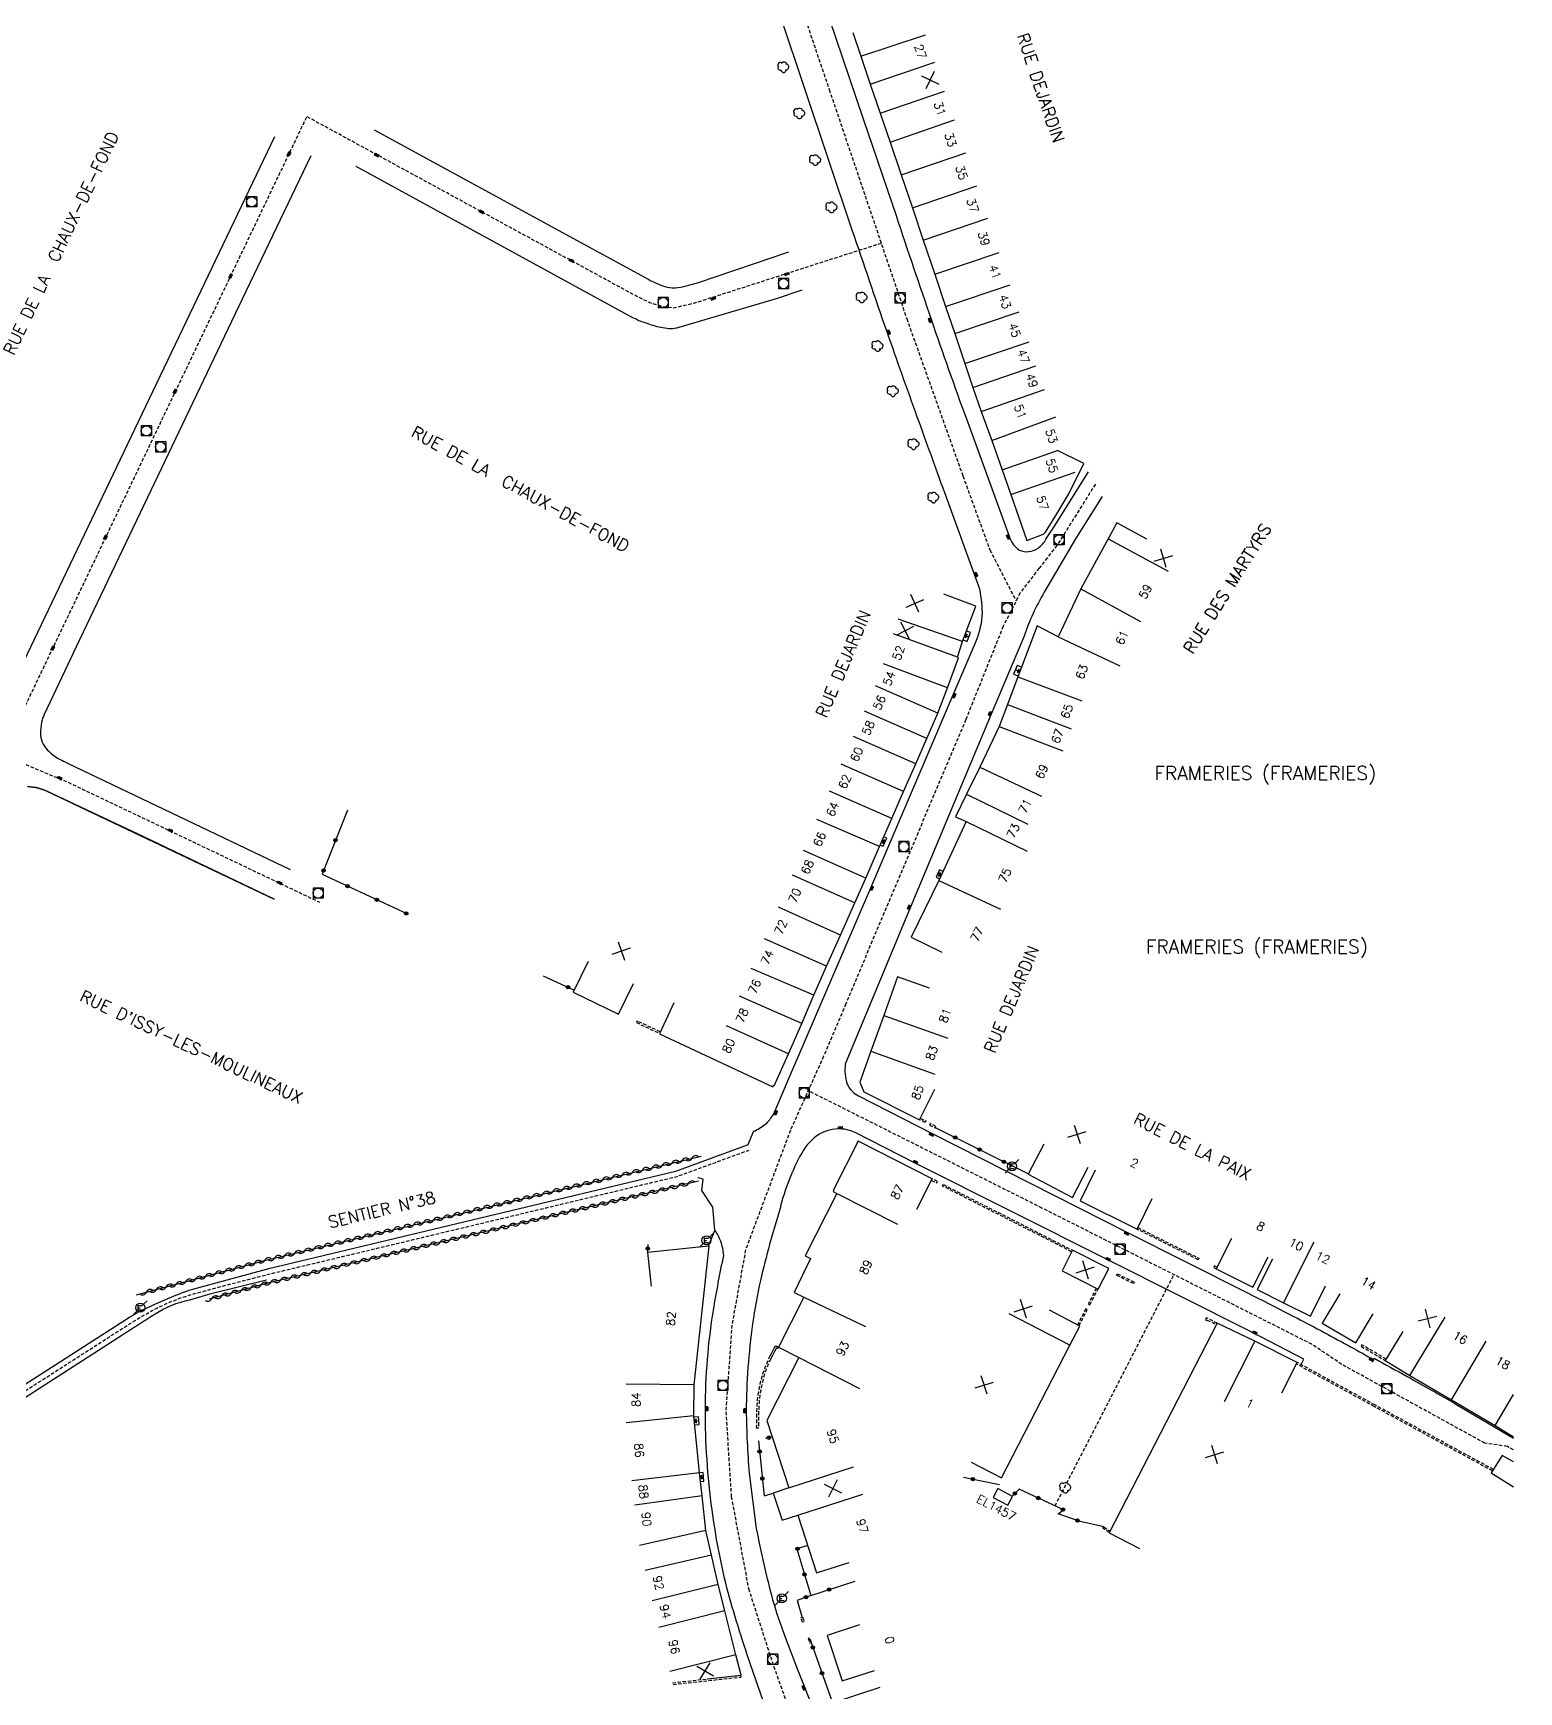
# Model space of a CAD drawing. Header units: millimetres. Extents: x 115000 to 116001, y 121000 to 122001.
# Drawn here: x 115782.7 to 116000.8, y 121627.6 to 121871.1 of the extents above; entities that cross this region are included whole.
import ezdxf
from ezdxf.enums import TextEntityAlignment as Align

# ---------------------------------------------------------------- set-up
doc = ezdxf.new("R2010")
doc.units = ezdxf.units.MM
doc.linetypes.add('DASHED', pattern=[0.75, 0.5, -0.25])
doc.layers.get('0').update_dxf_attribs({"linetype": 'CONTINUOUS'})
for name, color, linetype in [('W0001', 6, 'DASHED'), ('W0008', 7, 'CONTINUOUS'), ('W0100', 7, 'CONTINUOUS'), ('W0112', 1, 'DASHED'), ('W0300', 7, 'CONTINUOUS'), ('W0310', 3, 'CONTINUOUS'), ('W0322', 7, 'CONTINUOUS'), ('W0400', 7, 'CONTINUOUS'), ('W0420', 7, 'CONTINUOUS'), ('W0471', 7, 'CONTINUOUS'), ('W0980', 7, 'CONTINUOUS'), ('W0984', 7, 'CONTINUOUS'), ('W0989', 7, 'CONTINUOUS'), ('W0991', 7, 'CONTINUOUS'), ('W1102', 7, 'CONTINUOUS')]:
    doc.layers.add(name, color=color, linetype=linetype)
doc.styles.get("Standard").update_dxf_attribs({"font": 'romans.shx', "width": 0.85})

# ---------------------------------------------------------------- blocks, each defined once
blk = doc.blocks.new('T300')
for p, q in [((-0.8, 0.51), (-0.86, 0.34)), ((-0.86, 0.34), (-0.86, 0.17)), ((-0.86, 0.17), (-0.74, 0.06)), ((-0.69, 0.63), (-0.8, 0.51)), ((-0.8, -0.06), (-0.74, 0.06)), ((-0.74, 0.06), (-0.69, 0.11)), ((-0.57, 0.69), (-0.69, 0.63)), ((-0.46, 0.69), (-0.57, 0.69)), ((-0.29, 0.63), (-0.46, 0.69)), ((-0.29, 0.63), (-0.17, 0.74)), ((-0.23, 0.57), (-0.29, 0.63)), ((-0.17, 0.74), (-0.06, 0.8)), ((-0.06, 0.8), (0.06, 0.8)), ((0.06, 0.8), (0.23, 0.74)), ((0.23, 0.74), (0.34, 0.63)), ((0.34, 0.63), (0.4, 0.51)), ((0.46, 0.46), (0.34, 0.46)), ((0.4, 0.51), (0.4, 0.46)), ((0.57, 0.4), (0.46, 0.46)), ((0.57, 0.4), (0.69, 0.29)), ((0.69, 0.29), (0.74, 0.17)), ((0.74, 0.06), (0.69, -0.17)), ((0.74, 0.17), (0.74, 0.06)), ((-0.8, -0.17), (-0.8, -0.06)), ((-0.8, -0.23), (-0.8, -0.17)), ((-0.74, -0.34), (-0.8, -0.23)), ((-0.69, -0.4), (-0.74, -0.34)), ((-0.51, -0.46), (-0.69, -0.4)), ((-0.4, -0.46), (-0.51, -0.46)), ((-0.4, -0.46), (-0.34, -0.46)), ((-0.34, -0.46), (-0.34, -0.4)), ((-0.34, -0.51), (-0.34, -0.46)), ((-0.29, -0.63), (-0.34, -0.51)), ((-0.17, -0.74), (-0.29, -0.63)), ((-0.06, -0.8), (-0.17, -0.74)), ((0.06, -0.8), (-0.06, -0.8)), ((0.17, -0.74), (0.06, -0.8)), ((0.23, -0.69), (0.17, -0.74)), ((0.29, -0.46), (0.23, -0.46)), ((0.29, -0.63), (0.23, -0.69)), ((0.46, -0.4), (0.29, -0.46)), ((0.34, -0.51), (0.29, -0.63)), ((0.34, -0.51), (0.34, -0.46)), ((0.57, -0.34), (0.46, -0.4)), ((0.63, -0.29), (0.57, -0.34)), ((0.69, -0.17), (0.63, -0.29))]:
    blk.add_line(p, q)
blk = doc.blocks.new('T400')
for p, q in [((-0.15, 0.3), (0.15, 0.3)), ((-0.15, -0.25), (-0.15, 0.3)), ((-0.15, 0.15), (0.15, 0.15)), ((-0.15, 0), (0.15, 0)), ((0.15, 0.3), (0.15, -0.25)), ((-0.15, -0.15), (0.15, -0.15)), ((-0.15, -0.25), (-0.15, -0.3)), ((-0.15, -0.3), (0.15, -0.3)), ((0.15, -0.3), (0.15, -0.25))]:
    blk.add_line(p, q)
blk = doc.blocks.new('T420')
for p, q in [((0.75, 0.75), (-0.75, 0.75)), ((-0.75, 0.75), (-0.75, -0.75)), ((0.75, 0.75), (0.75, -0.75)), ((0.75, -0.75), (-0.75, -0.75))]:
    blk.add_line(p, q)
blk.add_ellipse((0, 0), major_axis=(-0.53, 0.53), ratio=1, start_param=3.926991, end_param=10.210176)
blk = doc.blocks.new('T471')
for p, q in [((-0.333334, 0.333334), (-0.333334, -0.333334)), ((-0.333334, 0.333334), (0.333334, 0.333334)), ((-0.333334, 0), (0, 0)), ((0.500001, 0.500001), (1.000002, 1.000002)), ((-0.500001, -0.500001), (-1.000002, -1.000002)), ((-0.333334, -0.333334), (0.333334, -0.333334))]:
    blk.add_line(p, q)
blk.add_ellipse((0, 0), major_axis=(0.471405, 0.471405), ratio=1, start_param=5.4977871438, end_param=11.780972451)
blk = doc.blocks.new('t991o')
at = {"color": 0, "linetype": 'Continuous'}
for p, q in [((-1, 1), (1, -1)), ((-1, -1), (1, 1))]:
    blk.add_line(p, q, dxfattribs=at)
blk = doc.blocks.new('t310o')
at = {"color": 0, "linetype": 'Continuous'}
for centre, start, end in [((-0.5, 0.38), 216.8699, 323.1304), ((0.5, -0.37), 36.8699, 143.1303)]:
    blk.add_arc(centre, 0.625, start, end, dxfattribs=at)
blk = doc.blocks.new('t322o')
at = {"color": 0, "linetype": 'Continuous'}
for radius in [0.25, 0.15]:
    blk.add_circle((0, 0), radius, dxfattribs=at)

msp = doc.modelspace()

# ---------------------------------------------------------------- linework, layer by layer
at = {"layer": 'W0001'}
for points in [[(115866.16, 121961.45), (115868.16, 121955.44), (115877.55, 121927.65), (115899.52, 121862.79), (115910.9, 121829.17), (115919.15, 121806.08), (115923.1, 121795.22), (115926.97, 121787.76)], [(115938.6, 121804.86), (115932.95, 121795.85), (115930.33, 121792.53), (115927.56, 121788.91), (115925.07, 121784.01), (115919.57, 121770.31), (115901.94, 121728.59), (115898.7, 121720.91), (115893.83, 121710.05), (115887.25, 121692.52), (115885.23, 121681.45), (115884.34, 121668.74), (115885.15, 121656.28), (115887.67, 121642.8), (115891.36, 121631.38), (115897.57, 121614.15), (115905.2, 121592.09), (115907.63, 121589.45), (115912.66, 121574.89), (115924.1, 121541.72), (115923.22, 121539.97)], [(116000, 121663.13), (115999.09, 121663.65), (115995.78, 121664.13), (115974.77, 121675.69), (115970.39, 121678.64), (115930.76, 121698.64), (115896.43, 121715.86)], [(115932.68, 121654.93), (115950.15, 121688.85)]]:
    msp.add_lwpolyline(points, dxfattribs=at)
at = {"layer": 'W0001', "flags": 128}
for points in [[(115726.08, 121656.72), (115752.06, 121710.76), (115773.44, 121755.5), (115782.81, 121775.08), (115800.92, 121812.98), (115822.84, 121858.81)], [(115907.16, 121840.21), (115879.75, 121831.43), (115877.81, 121830.98), (115876.64, 121830.7), (115875.08, 121830.92), (115873.36, 121831.42), (115871.15, 121832.49), (115822.84, 121858.81)], [(115715.04, 121796.26), (115714.27, 121801.09), (115713.55, 121803.31), (115712.31, 121805.22), (115710.88, 121807), (115708.79, 121808.76), (115707.07, 121809.79), (115677.73, 121823.8), (115649.84, 121837.08), (115647.93, 121837.7), (115645.96, 121838.03), (115643.8, 121838.08), (115641.75, 121837.57), (115639.43, 121835.99), (115638.3, 121834.54), (115637.64, 121833.43), (115624.67, 121806.27), (115623.96, 121803.59), (115624.21, 121800.87), (115625.73, 121798.39), (115628.18, 121796.55), (115655.89, 121783.24), (115690.4, 121766.81), (115692, 121766.25), (115694.09, 121765.88), (115696.38, 121766.27), (115698.43, 121767.46), (115699.76, 121768.8), (115701.49, 121772.26), (115711.34, 121792.92), (115715.04, 121796.26), (115721.48, 121791.66), (115722.04, 121791.39), (115769.7, 121768.69), (115787.74, 121761.14), (115824.69, 121743.53)], [(115616.37, 121695.14), (115620.56, 121687.83), (115623.49, 121684.78), (115625.25, 121682.6), (115627.73, 121678.91), (115628.96, 121676.69), (115630.2, 121673.72), (115631.38, 121670.45), (115632.68, 121665.22), (115635.46, 121651.43), (115636.37, 121645.18), (115641.79, 121608.63), (115642.41, 121605.13), (115643.43, 121598.3), (115645.67, 121580.3), (115672.25, 121598.6), (115703.66, 121620), (115732.7, 121639.8), (115747.34, 121649.84), (115769.24, 121663.94), (115795.16, 121680.58), (115798.33, 121682.57), (115800.13, 121683.6), (115801.95, 121684.5), (115804.06, 121685.37), (115806.19, 121686.03), (115809.83, 121687.02), (115816.86, 121688.84), (115877.18, 121703.27), (115887.76, 121707.14)]]:
    msp.add_lwpolyline(points, dxfattribs=at)
at = {"layer": 'W0008', "flags": 128}
for points in [[(115587.28, 121549.33), (115624.23, 121567.79), (115642.45, 121576.79), (115645.64, 121578.49), (115646.06, 121576.75, -0.001962), (115650.12, 121558.48, -0.003583), (115652.23, 121548.45, -0.000001), (115655.3, 121533.37, -0.000001), (115657, 121525, -0.000046), (115660.51, 121507.68, -0.002211), (115660.58, 121507.32, -0.422754), (115660.47, 121507.16, 0.208548), (115660.18, 121506.97, 0.09945), (115660.05, 121506.66, 0.093579), (115660.05, 121506.31), (115662.61, 121490.88)], [(115869.29, 121962.56), (115879.22, 121933.13), (115893.13, 121892.15), (115898.48, 121876.29), (115904.52, 121858.49), (115909.33, 121844.29, 0.0013), (115914.52, 121828.96, 0.0046), (115919.66, 121814.46), (115925.94, 121797.24), (115926.06, 121796.93, 0.1453), (115927.39, 121795.2, 0.2585), (115930.18, 121795.47, 0.1046), (115931.35, 121796.79), (115932.58, 121798.73), (115937.59, 121806.67)], [(115888.63, 121709.99, 0.0693), (115890.35, 121711.1, 0.0544), (115891.33, 121712.37), (115893.76, 121717.99), (115905.62, 121745.62), (115917.72, 121773.94), (115920.94, 121781.5, 0.0826), (115922, 121785.46, 0.0608), (115921.62, 121789.47), (115916.49, 121803.6, -0.001), (115912.46, 121814.71, -0.0025), (115908.02, 121827.22, -0.0029), (115902.91, 121842.17), (115892.41, 121873.4), (115872.85, 121931.13), (115863.03, 121960.33)], [(115832.71, 121856.85), (115863.59, 121840.03), (115873.02, 121834.9, 0.018781), (115873.94, 121834.45, 0.01549), (115875.08, 121833.97, 0.083871), (115876.45, 121833.7, 0.067331), (115878.18, 121833.89, 0.006768), (115879.63, 121834.27, 0.013593), (115880.34, 121834.49), (115893.62, 121838.95)], [(115823.42, 121853.06), (115813.36, 121832.02), (115800.94, 121806.07), (115789.47, 121782.01), (115784.27, 121771.08, 0.061789), (115783.88, 121769.91, 0.048688), (115783.72, 121768.35, 0.098831), (115783.99, 121767, 0.101864), (115784.73, 121765.9, 0.031638), (115785.84, 121764.94, 0.049643), (115786.64, 121764.46, 0.000119), (115787.54, 121764.02, 0.000612), (115787.71, 121763.94), (115820.4, 121748.32)], [(115895.52, 121833.32), (115891.74, 121832.05), (115877.11, 121827.77, -0.098731), (115875.96, 121827.67, -0.049301), (115873.7, 121828.14, -0.015637), (115871.64, 121828.86, -0.03272), (115870.69, 121829.3), (115830.05, 121851.47)], [(115939.61, 121803.04), (115935.7, 121796.85), (115931.09, 121789.01, 0.0507), (115928.13, 121782.57), (115923.3, 121771.12), (115911.39, 121742.68), (115901.89, 121719.77, 0.1197), (115902.17, 121716.82, 0.1657), (115903.84, 121715.09), (115914.74, 121709.53), (115943.31, 121695.05), (115960.65, 121686.33, -0.0026), (115968.17, 121682.5, -0.0065), (115976.16, 121678.23, -0.0015), (115979.43, 121676.4), (115979.53, 121676.6, -0.0012), (115984.4, 121673.9, -0.0017), (115991.54, 121669.87), (116000, 121664.88)], [(115781.82, 121760.48, -0.041555), (115783.42, 121760.25, -0.054668), (115784.58, 121759.85), (115818.05, 121743.98), (115799.02, 121753.04), (115784.58, 121759.85, 0.054668), (115783.42, 121760.25, 0.041555), (115781.82, 121760.48, 0.128451)], [(115968.8, 121675.66), (115969.23, 121676.45), (115961.59, 121680.4), (115940.42, 121691.01), (115912.13, 121705.22), (115903.34, 121709.7, 0.1081), (115901.19, 121710.24, 0.1417), (115898.08, 121709.49, 0.1211), (115895.49, 121706.71, 0.0677), (115892.31, 121698.58, 0.0165), (115889.42, 121688.01, 0.0357), (115887.6, 121675.24, 0.0193), (115887.34, 121668.84, 0.0179), (115887.78, 121659.75), (115888.82, 121651.62, 0.0188), (115891.22, 121641.16, 0.0229), (115893.05, 121635.66), (115894.88, 121630.91), (115897.26, 121624.88, -0.0087)], [(115887.5, 121707.86), (115876.96, 121703.99), (115818.46, 121690), (115817.38, 121689.75), (115806.04, 121686.67, 0.026212), (115804.51, 121686.17, 0.011998), (115801.28, 121684.83, 0.011876), (115798.14, 121683.35, 0.026353), (115796.78, 121682.58), (115773.21, 121667.46), (115747.02, 121650.58)], [(115920.07, 121538.89), (115905.49, 121581.01), (115897.69, 121603.53), (115893.57, 121615.58), (115889.82, 121626.3), (115887.98, 121631.67, -0.019023), (115884.51, 121642.9, -0.0291), (115882.34, 121654.33, -0.0347), (115881.34, 121669.14, -0.0382), (115882.53, 121683.67, -0.0106), (115884.04, 121691.68, 0.056), (115883.62, 121693.75, 0.0498), (115882.74, 121695.41), (115881.77, 121693.05)], [(115747.67, 121649.09), (115795.67, 121679.96), (115795.67, 121679.96, -0.000892), (115800.56, 121683.09, -0.090001), (115805.66, 121685.17), (115808.77, 121686.1), (115816.89, 121688.09)]]:
    msp.add_lwpolyline(points, format="xyb", dxfattribs=at)
for points in [[(115779.11, 121774.35), (115798.13, 121814.09), (115818.13, 121855.91)], [(115887.56, 121707.85), (115888.46, 121709.97), (115888.63, 121709.99)], [(115882.74, 121695.41), (115882.42, 121698.76), (115880.84, 121701.22), (115881.02, 121702.85), (115880.27, 121703.07), (115880.24, 121703.06)]]:
    msp.add_lwpolyline(points, dxfattribs=at)
at = {"layer": 'W0100', "flags": 128}
msp.add_lwpolyline([(115903, 121871.15), (115904.16, 121867.66), (115905.56, 121863.56), (115907, 121859.32), (115908.47, 121855.07), (115910.09, 121850.28), (115911.74, 121845.43), (115913.33, 121840.7), (115915.01, 121835.7), (115916.62, 121830.92), (115917.95, 121826.96), (115919.42, 121822.58), (115920.63, 121819.07), (115921.84, 121815.55), (115923.41, 121811.29), (115924.91, 121806.98), (115926.17, 121803.34), (115928.53, 121796.61), (115930.85, 121797.47, 0.0464), (115931.1, 121797.64, 0.0709), (115931.27, 121797.84), (115932.78, 121800.28), (115934.71, 121803.46), (115936.89, 121807.91), (115933.04, 121809.8)], format="xyb", dxfattribs=at)
for points in [[(115946.15, 121796.82), (115941.75, 121799.19), (115940.49, 121796.86), (115936.48, 121789.52), (115933.15, 121782.46), (115930.07, 121784.08), (115927.24, 121776.6), (115925.69, 121772.52), (115924.46, 121769.31), (115921.64, 121763.34), (115919.7, 121759.37), (115918.08, 121756.03), (115919.62, 121755.38), (115915.6, 121746.7), (115911.55, 121738.38), (115916.05, 121736.19)], [(115876.71, 121728.75), (115874.59, 121724.22), (115891.24, 121716.44), (115891.33, 121716.65), (115891.45, 121716.59), (115893.57, 121721.28), (115895.5, 121725.72), (115897.28, 121729.87), (115899.15, 121734.12), (115901.2, 121738.7), (115903.29, 121743.42), (115904.9, 121747.07), (115906.9, 121751.69), (115908.71, 121755.81), (115910.45, 121759.76), (115912.24, 121763.85), (115913.85, 121767.54), (115915.49, 121771.24), (115916.88, 121775), (115918.49, 121779.39), (115918.35, 121779.46), (115919.08, 121781.79), (115921.04, 121786.97), (115916.36, 121788.74)], [(115919.17, 121782.03), (115919.77, 121781.8), (115920.29, 121783.08), (115919.66, 121783.32)], [(115927.78, 121778.02), (115927.12, 121778.27), (115926.6, 121776.99), (115927.29, 121776.73)], [(115907, 121751.9), (115907.43, 121751.72), (115907.97, 121752.9), (115907.52, 121753.1)], [(115916.21, 121748.03), (115915.7, 121748.27), (115915.21, 121747.19), (115915.72, 121746.95)], [(115864.14, 121734.83), (115861.94, 121730.34), (115868.58, 121727.09), (115870.78, 121731.58)], [(115914.24, 121730.9), (115909.53, 121732.57), (115907.52, 121726.89), (115905.64, 121721.67), (115904.01, 121717.09), (115904.59, 121715.7), (115912.79, 121711.6), (115915.03, 121716.07)], [(115912.37, 121698.48), (115914.63, 121702.94), (115903.76, 121708.45), (115900.09, 121701.2), (115900.17, 121701.16), (115900.11, 121701.04), (115900.65, 121700.77), (115895.98, 121691.6), (115896.79, 121691.24), (115894.4, 121686.25), (115895.81, 121685.55), (115892.06, 121678.24), (115895.08, 121676.71), (115890.39, 121667.46), (115893.6, 121657.56), (115891.32, 121656.81), (115892.64, 121652.81), (115894.92, 121653.56), (115897.68, 121645.08), (115902.44, 121646.63)], [(115931.04, 121708.03), (115928.73, 121703.6), (115935.25, 121700.2), (115937.56, 121704.64)], [(115938.59, 121704.17), (115936.37, 121699.69), (115944.73, 121695.54), (115946.96, 121700.02)], [(115958.6, 121694.18), (115956.33, 121689.72), (115961.7, 121687), (115963.97, 121691.46)], [(115881.62, 121629.54), (115886.59, 121630.09), (115885.83, 121633.07), (115884.2, 121639.54), (115883.24, 121643.4), (115882.24, 121647.7), (115881.43, 121651.31), (115880.89, 121656.41), (115880.5, 121659.76), (115879.66, 121668.13), (115879.71, 121672.7), (115881.9, 121693.05), (115881.79, 121693.05), (115872.87, 121692.12), (115873.39, 121687.15)], [(115964.59, 121691.13), (115962.36, 121686.66), (115966.23, 121684.73), (115970.17, 121682.76), (115972.4, 121687.24)], [(115974.47, 121686.04), (115971.92, 121681.74), (115976.82, 121678.83), (115979.37, 121683.13)], [(115920.37, 121661.33), (115924.82, 121659.04), (115934.85, 121678.51), (115936.31, 121681.32), (115931.87, 121683.63)], [(115966, 121671.5), (115968.25, 121675.97), (115961.99, 121679.12), (115956.5, 121681.73), (115940.62, 121650.96), (115945.06, 121648.67)], [(115983.75, 121680.54), (115981.17, 121676.26), (115984.78, 121674.07), (115990.89, 121670.47), (115997.31, 121666.7), (116000, 121665.08)], [(115879.79, 121666.8), (115880.45, 121666.86), (115880.34, 121668), (115879.68, 121667.93)], [(116000, 121661.4), (115998.32, 121662.34), (115996.72, 121659.78), (116000, 121657.74)], [(115880.65, 121658.48), (115881.14, 121658.54), (115881, 121659.82), (115880.5, 121659.76)], [(115903.98, 121637.47), (115899.23, 121635.9), (115901.43, 121629.23), (115906.18, 121630.79)]]:
    msp.add_lwpolyline(points, dxfattribs=at)
at = {"layer": 'W0100'}
for points in [[(115920.03, 121782.44), (115919.42, 121782.67), (115919.58, 121782.31), (115919.78, 121782.84), (115919.42, 121782.67)], [(115926.86, 121777.63), (115927.53, 121777.37), (115927.37, 121777.74), (115927.17, 121777.21), (115927.53, 121777.37)], [(115907.7, 121752.31), (115907.26, 121752.5), (115907.4, 121752.13), (115907.63, 121752.65), (115907.26, 121752.5)], [(115915.45, 121747.73), (115915.97, 121747.49), (115915.83, 121747.87), (115915.59, 121747.35), (115915.97, 121747.49)], [(115880.4, 121667.43), (115879.74, 121667.37), (115880.04, 121667.11), (115879.99, 121667.68), (115879.74, 121667.37)], [(115881.07, 121659.18), (115880.58, 121659.12), (115880.89, 121658.87), (115880.82, 121659.43), (115880.58, 121659.12)]]:
    msp.add_lwpolyline(points, dxfattribs=at)
at = {"layer": 'W0100', "flags": 128}
for points in [[(115939.02, 121686.71), (115940.59, 121689.74), (115935.23, 121692.44), (115933.72, 121689.44)], [(115926.43, 121656.32), (115924.27, 121657.46), (115923.59, 121656.16), (115925.75, 121655.02)]]:
    msp.add_lwpolyline(points, close=True, dxfattribs=at)
at = {"layer": 'W0112'}
for points in [[(115874.72, 121724.5), (115871.31, 121726.09), (115871.21, 121725.86), (115874.61, 121724.27)], [(115912.9, 121711.82), (115913.71, 121711.42), (115913.6, 121711.19), (115912.79, 121711.6)], [(115914.51, 121702.71), (115915.31, 121702.32), (115915.42, 121702.54), (115914.63, 121702.94)], [(115935.12, 121692.22), (115916.16, 121701.87), (115916.28, 121702.09), (115935.23, 121692.44)], [(115944.84, 121695.76), (115953.81, 121691.26), (115953.7, 121691.04), (115944.73, 121695.54)], [(115956.45, 121689.95), (115956.08, 121690.13), (115955.97, 121689.91), (115956.33, 121689.72)], [(115938.73, 121686.86), (115937.57, 121684.57), (115937.8, 121684.45), (115938.96, 121686.74)], [(115936.2, 121681.37), (115937.42, 121683.73), (115937.2, 121683.84), (115935.98, 121681.49)], [(115956.5, 121681.73), (115954.89, 121682.54), (115954.75, 121682.22), (115954.98, 121682.12), (115955.02, 121682.2), (115956.39, 121681.51)], [(115981.29, 121676.47), (115977.73, 121678.56), (115977.6, 121678.34), (115981.17, 121676.26)], [(115996.9, 121660.06), (115979.53, 121669.51), (115968.13, 121675.75)], [(115997.03, 121660.27), (115979.65, 121669.73), (115968.25, 121675.97)], [(115940.64, 121651.01), (115939.72, 121651.64), (115939.86, 121651.84), (115940.76, 121651.24)], [(115876.51, 121628.97), (115886.25, 121630.03), (115886.24, 121630.05)], [(115876.59, 121628.72), (115886.32, 121629.78), (115886.34, 121629.72), (115886.58, 121629.79), (115886.49, 121630.08)]]:
    msp.add_lwpolyline(points, dxfattribs=at)
for points in [[(115915.17, 121710.62), (115914.38, 121711.04), (115914.26, 121710.82), (115915.06, 121710.4)], [(115944.19, 121687.54), (115941.71, 121688.77), (115941.82, 121688.99), (115944.31, 121687.76)], [(115891.95, 121678.02), (115891.77, 121678.1), (115891.68, 121677.93), (115891.48, 121677.56), (115891.28, 121677.19), (115891.09, 121676.82), (115890.9, 121676.45), (115890.58, 121675.73), (115890.29, 121675), (115890.04, 121674.25), (115889.82, 121673.49), (115889.63, 121672.73), (115889.47, 121671.96), (115889.35, 121671.18), (115889.26, 121670.38), (115889.2, 121669.57), (115889.16, 121668.76), (115889.14, 121667.95), (115889.13, 121667.14), (115889.12, 121666.33), (115888.87, 121666.33), (115888.88, 121667.14), (115888.89, 121667.96), (115888.91, 121668.77), (115888.95, 121669.59), (115889.01, 121670.4), (115889.1, 121671.21), (115889.23, 121672), (115889.38, 121672.78), (115889.57, 121673.56), (115889.8, 121674.33), (115890.06, 121675.08), (115890.35, 121675.83), (115890.68, 121676.55), (115890.86, 121676.93), (115891.06, 121677.31), (115891.26, 121677.68), (115891.46, 121678.05), (115891.67, 121678.42), (115892.06, 121678.24)], [(115895.62, 121638.57), (115895.85, 121637.92), (115895.61, 121637.84), (115895.38, 121638.49)], [(115896.92, 121634.89), (115896.68, 121635.52), (115896.45, 121635.44), (115896.68, 121634.8)]]:
    msp.add_lwpolyline(points, close=True, dxfattribs=at)
at = {"layer": 'W0310', "flags": 128}
for points in [[(115797.82, 121685.89), (115816.8, 121690.99), (115880.72, 121706.27)], [(115880.31, 121702.59), (115817.11, 121687.63), (115808.47, 121685.24)]]:
    msp.add_lwpolyline(points, dxfattribs=at)
at = {"layer": 'W0322'}
for p, q in [((115857.54, 121732.73), (115862.07, 121730.62)), ((115872.88, 121693.27), (115872.87, 121692.12))]:
    msp.add_line(p, q, dxfattribs=at)
at = {"layer": 'W0322', "flags": 128}
for points in [[(115828.78, 121757.02), (115825.06, 121747.61), (115837.73, 121741.74)], [(115915.09, 121710.46), (115928.76, 121703.65)], [(115889.16, 121664.47), (115889.95, 121656.39), (115891.32, 121656.81)], [(115891.16, 121665.08), (115890.16, 121664.8)], [(115919.25, 121659.15), (115924.54, 121658.04)], [(115939.86, 121651.84), (115936.39, 121652.63), (115933.15, 121653.78), (115933.91, 121654.35), (115927.42, 121657.4), (115926.44, 121656.4)], [(115896.37, 121649.12), (115894.77, 121648.6), (115896.83, 121641.76), (115894.8, 121641.04), (115895.53, 121638.54)], [(115896.87, 121634.87), (115900.02, 121626.01), (115907, 121628.31)]]:
    msp.add_lwpolyline(points, dxfattribs=at)
at = {"layer": 'W0322'}
msp.add_lwpolyline([(115896.83, 121641.76), (115903.33, 121643.88)], dxfattribs=at)
at = {"layer": 'W1102'}
for p, q in [((115904.16, 121867.66), (115913.65, 121870.82)), ((115905.56, 121863.56), (115915.02, 121866.79)), ((115907, 121859.32), (115916.47, 121862.54)), ((115908.47, 121855.07), (115917.92, 121858.33)), ((115910.09, 121850.28), (115919.56, 121853.49)), ((115911.74, 121845.43), (115921.21, 121848.66)), ((115913.33, 121840.7), (115922.81, 121843.89)), ((115915.01, 121835.7), (115924.49, 121838.88)), ((115916.62, 121830.92), (115926.09, 121834.12)), ((115917.95, 121826.96), (115927.43, 121830.15)), ((115919.42, 121822.58), (115928.9, 121825.75)), ((115920.63, 121819.07), (115929.85, 121822.26)), ((115921.84, 121815.55), (115931.14, 121818.76)), ((115923.41, 121811.29), (115932.8, 121814.74)), ((115924.91, 121806.98), (115933.04, 121809.8)), ((115926.17, 121803.34), (115935.62, 121806.61)), ((115940.49, 121796.86), (115949.29, 121792.11)), ((115936.48, 121789.52), (115945.25, 121784.72)), ((115919.08, 121781.79), (115909.63, 121785.06)), ((115918.35, 121779.46), (115908.96, 121782.9)), ((115933.15, 121782.46), (115942.19, 121778.19)), ((115916.88, 121775), (115907.51, 121778.49)), ((115927.24, 121776.6), (115936.59, 121773.06)), ((115915.49, 121771.24), (115906.34, 121775.28)), ((115913.85, 121767.54), (115904.69, 121771.55)), ((115925.69, 121772.52), (115935.04, 121768.96)), ((115924.46, 121769.31), (115933.8, 121765.74)), ((115912.24, 121763.85), (115903.07, 121767.85)), ((115910.45, 121759.76), (115901.3, 121763.79)), ((115921.64, 121763.34), (115930.68, 121759.06)), ((115908.71, 121755.81), (115899.55, 121759.83)), ((115919.7, 121759.37), (115928.68, 121754.98)), ((115906.9, 121751.69), (115897.73, 121755.67)), ((115919.62, 121755.38), (115928.6, 121750.99)), ((115904.9, 121747.07), (115895.75, 121751.11)), ((115903.29, 121743.42), (115894.14, 121747.47)), ((115915.6, 121746.7), (115924.67, 121742.5)), ((115901.2, 121738.7), (115892.07, 121742.78)), ((115899.15, 121734.12), (115890, 121738.16)), ((115897.28, 121729.87), (115888.09, 121733.81)), ((115895.5, 121725.72), (115886.33, 121729.71)), ((115893.57, 121721.28), (115884.45, 121725.4)), ((115907.52, 121726.89), (115916.95, 121723.55)), ((115905.64, 121721.67), (115915.05, 121718.29)), ((115900.65, 121700.77), (115909.57, 121696.25)), ((115966.23, 121684.73), (115970.7, 121693.67)), ((115895.81, 121685.55), (115904.83, 121681.23)), ((115934.85, 121678.51), (115925.96, 121683.09)), ((115984.78, 121674.07), (115989.95, 121682.63)), ((115961.99, 121679.12), (115957.49, 121670.19)), ((115990.89, 121670.47), (115995.97, 121679.09)), ((115895.08, 121676.71), (115903.98, 121672.14)), ((115879.71, 121672.7), (115869.71, 121672.8)), ((115997.31, 121666.7), (116000, 121671.26)), ((115879.66, 121668.13), (115869.71, 121667.12)), ((115880.5, 121659.76), (115870.57, 121658.61)), ((115893.6, 121657.56), (115903.11, 121660.65)), ((115880.89, 121656.41), (115870.99, 121655.03)), ((115894.92, 121653.56), (115904.44, 121656.65)), ((115881.43, 121651.31), (115871.67, 121649.11)), ((115882.24, 121647.7), (115872.5, 121645.43)), ((115883.24, 121643.4), (115873.53, 121640.99)), ((115884.2, 121639.54), (115874.5, 121637.1)), ((115885.83, 121633.07), (115876.14, 121630.6))]:
    msp.add_line(p, q, dxfattribs=at)

# ---------------------------------------------------------------- block references
at = {"layer": 'W0300'}
for p in [(115892.83, 121866.06), (115895.16, 121859.27), (115897.49, 121852.42), (115899.88, 121845.49), (115904.33, 121832.26), (115906.65, 121825.13), (115908.89, 121818.51), (115911.92, 121810.73), (115914.85, 121802.9), (115934.21, 121657.58)]:
    msp.add_blockref('T300', p, dxfattribs=at)
at = {"layer": 'W0310'}
for p, rotation in [((115876.46, 121705.26), 13.4447628917022), ((115877.92, 121705.6), 13.4447628917022), ((115879.38, 121705.95), 13.4447628917022), ((115866.25, 121702.81), 13.4447628917022), ((115867.71, 121703.16), 13.4447628917022), ((115869.17, 121703.51), 13.4447628917022), ((115870.63, 121703.86), 13.4447628917022), ((115872.09, 121704.21), 13.4447628917022), ((115873.55, 121704.56), 13.4447628917022), ((115875.01, 121704.91), 13.4447628917022), ((115856.04, 121700.37), 13.4447628917022), ((115857.5, 121700.72), 13.4447628917022), ((115858.96, 121701.07), 13.4447628917022), ((115860.42, 121701.42), 13.4447628917022), ((115861.88, 121701.77), 13.4447628917022), ((115863.33, 121702.12), 13.4447628917022), ((115864.79, 121702.47), 13.4447628917022), ((115871.55, 121700.51), 193.3102216756849), ((115873.01, 121700.86), 193.3102216756849), ((115874.47, 121701.2), 193.3102216756849), ((115875.93, 121701.55), 193.3102216756849), ((115877.39, 121701.89), 193.3102216756849), ((115878.85, 121702.24), 193.3102216756849), ((115845.83, 121697.93), 13.4447628917022), ((115847.29, 121698.28), 13.4447628917022), ((115848.75, 121698.63), 13.4447628917022), ((115850.2, 121698.98), 13.4447628917022), ((115851.66, 121699.33), 13.4447628917022), ((115853.12, 121699.68), 13.4447628917022), ((115854.58, 121700.02), 13.4447628917022), ((115861.33, 121698.1), 193.3102216756849), ((115862.79, 121698.44), 193.3102216756849), ((115864.25, 121698.79), 193.3102216756849), ((115865.71, 121699.13), 193.3102216756849), ((115867.17, 121699.48), 193.3102216756849), ((115868.63, 121699.82), 193.3102216756849), ((115870.09, 121700.17), 193.3102216756849), ((115835.62, 121695.49), 13.4447628917022), ((115837.07, 121695.84), 13.4447628917022), ((115838.53, 121696.19), 13.4447628917022), ((115839.99, 121696.54), 13.4447628917022), ((115841.45, 121696.89), 13.4447628917022), ((115842.91, 121697.23), 13.4447628917022), ((115844.37, 121697.58), 13.4447628917022), ((115851.12, 121695.68), 193.3102216756849), ((115852.58, 121696.02), 193.3102216756849), ((115854.04, 121696.37), 193.3102216756849), ((115855.5, 121696.71), 193.3102216756849), ((115856.95, 121697.06), 193.3102216756849), ((115858.41, 121697.41), 193.3102216756849), ((115859.87, 121697.75), 193.3102216756849), ((115825.4, 121693.05), 13.4447628917022), ((115826.86, 121693.4), 13.4447628917022), ((115828.32, 121693.75), 13.4447628917022), ((115829.78, 121694.1), 13.4447628917022), ((115831.24, 121694.44), 13.4447628917022), ((115832.7, 121694.79), 13.4447628917022), ((115834.16, 121695.14), 13.4447628917022), ((115840.9, 121693.26), 193.3102216756849), ((115842.36, 121693.61), 193.3102216756849), ((115843.82, 121693.95), 193.3102216756849), ((115845.28, 121694.3), 193.3102216756849), ((115846.74, 121694.64), 193.3102216756849), ((115848.2, 121694.99), 193.3102216756849), ((115849.66, 121695.33), 193.3102216756849), ((115815.2, 121690.56), 15.05792191857386), ((115816.65, 121690.95), 15.05792191857386), ((115818.11, 121691.3), 13.4447628917022), ((115819.57, 121691.65), 13.4447628917022), ((115821.03, 121692), 13.4447628917022), ((115822.49, 121692.35), 13.4447628917022), ((115823.94, 121692.7), 13.4447628917022), ((115830.68, 121690.84), 193.3102216756849), ((115832.14, 121691.19), 193.3102216756849), ((115833.6, 121691.53), 193.3102216756849), ((115835.06, 121691.88), 193.3102216756849), ((115836.52, 121692.23), 193.3102216756849), ((115837.98, 121692.57), 193.3102216756849), ((115839.44, 121692.92), 193.3102216756849), ((115806.51, 121688.22), 15.05792191857386), ((115807.96, 121688.61), 15.05792191857386), ((115809.41, 121689), 15.05792191857386), ((115810.86, 121689.39), 15.05792191857386), ((115812.31, 121689.78), 15.05792191857386), ((115813.75, 121690.17), 15.05792191857386), ((115820.46, 121688.43), 193.3102216756849), ((115821.92, 121688.77), 193.3102216756849), ((115823.38, 121689.12), 193.3102216756849), ((115824.84, 121689.46), 193.3102216756849), ((115826.3, 121689.81), 193.3102216756849), ((115827.76, 121690.15), 193.3102216756849), ((115829.22, 121690.5), 193.3102216756849), ((115799.27, 121686.28), 15.05792191857386), ((115800.72, 121686.67), 15.05792191857386), ((115802.17, 121687.06), 15.05792191857386), ((115803.61, 121687.44), 15.05792191857386), ((115805.06, 121687.83), 15.05792191857386), ((115810.31, 121685.75), 195.4919553589034), ((115811.76, 121686.15), 195.4919553589034), ((115813.2, 121686.55), 195.4919553589034), ((115814.65, 121686.95), 195.4919553589034), ((115816.09, 121687.35), 195.4919553589034), ((115817.54, 121687.74), 193.3102216756849), ((115819, 121688.08), 193.3102216756849), ((115808.87, 121685.35), 195.4919553589034)]:
    msp.add_blockref('t310o', p, dxfattribs=dict(at, rotation=rotation))
at = {"layer": 'W0322'}
for p, rotation in [((115827.03, 121752.61), 248.4637506281951), ((115825.29, 121748.19), 248.4637506281951), ((115828.81, 121745.88), 335.1255297258829), ((115833.12, 121743.88), 335.1255297258829), ((115837.43, 121741.88), 335.1255297258829), ((115861.17, 121731.04), 334.9921385453246), ((115918.02, 121709), 333.4965816282317), ((115921.6, 121707.22), 333.4965816282317), ((115925.18, 121705.43), 333.4965816282317), ((115872.88, 121692.69), 89.24924652293333), ((115890.66, 121664.94), 16.23725716200748), ((115889.31, 121662.92), 275.5723348463486), ((115889.7, 121658.94), 275.5723348463486), ((115920.62, 121658.86), 348.0859589610246), ((115926.79, 121656.76), 225.4856197559907), ((115930.23, 121656.08), 154.8763607412664), ((115933.85, 121654.38), 154.8763607412664), ((115935.97, 121652.78), 160.5289599079736), ((115894.87, 121648.64), 198.02144644638), ((115895.89, 121644.87), 286.7007037837691), ((115899.53, 121642.64), 18.02144644603074), ((115896.12, 121641.51), 199.6911785874), ((115897.12, 121634.16), 289.5832566658297), ((115898.46, 121630.39), 289.5832566658297)]:
    msp.add_blockref('t322o', p, dxfattribs=dict(at, rotation=rotation))
at = {"layer": 'W0400'}
for p, rotation in [((115820.22, 121853.33), 154.3033013072105), ((115833.11, 121853.16), 61.40620130718617), ((115848.47, 121844.84), 61.40620130718617), ((115861.67, 121837.68), 61.40620130721214), ((115811.63, 121835.41), 154.3033013072105), ((115893.31, 121835.71), 288.8328713072155), ((115882.49, 121832.1), 288.8328713072076), ((115908.24, 121827.18), 18.59658022927575), ((115914.33, 121828.94), 18.63321658206845), ((115803.48, 121818.47), 154.3033013072105), ((115793.26, 121797.04), 154.303301307218), ((115925.81, 121797.13), 21.34523246780895), ((115921.05, 121791.61), 18.38814200275275), ((115785.53, 121780.78), 154.3033013072105), ((115917.86, 121773.86), 337.3476466061019), ((115923.15, 121771.19), 338.159245012433), ((115786.55, 121761.74), 64.52668130722274), ((115802.8, 121754.04), 64.52668130722274), ((115818.86, 121746.35), 64.52668130722274), ((115905.76, 121745.55), 156.4936190383964), ((115911.25, 121742.77), 158.4386507488667), ((115891.66, 121712.61), 157.5542434986044), ((115901.19, 121710.4), 90), ((115914.54, 121709.43), 62.55571759464345), ((115912.21, 121705.38), 61.36787685269767), ((115943.2, 121694.92), 64.18313546581794), ((115940.48, 121691.13), 64.2813317120416), ((115962.02, 121680.34), 63.01285191739673), ((115979.14, 121676.38), 60.09797975990714), ((115881.54, 121669.17), 179.0497660335731), ((115887.15, 121668.88), 179.884800526408), ((115895.79, 121628.23), 21.60955146870038)]:
    msp.add_blockref('T400', p, dxfattribs=dict(at, rotation=rotation))
at = {"layer": 'W0420'}
for p in [(115814.73, 121846.3), (115892.82, 121834.3), (115875.14, 121831.51), (115909.93, 121832.19), (115799.27, 121812.7), (115801.36, 121810.33), (115933.27, 121796.7), (115925.64, 121786.7), (115910.48, 121751.67), (115824.49, 121744.85), (115895.84, 121715.53), (115942.21, 121692.59), (115883.91, 121672.59), (115981.38, 121672.11), (115891.23, 121632.4)]:
    msp.add_blockref('T420', p, dxfattribs=at)
at = {"layer": 'W0471'}
for p in [(115926.36, 121704.77), (115881.49, 121693.89), (115798.37, 121684.01), (115892.57, 121641.35)]:
    msp.add_blockref('T471', p, dxfattribs=at)
at = {"layer": 'W0991'}
for p, rotation in [((115914.33, 121864.18), 288.8007595297025), ((115948.6, 121793.99), 61.64298897597455), ((115912.11, 121787.38), 69.30502257144356), ((115910.68, 121783.38), 72.56630965952347), ((115869, 121736.35), 333.9166475897921), ((115935.92, 121709.44), 332.4991283649915), ((115937.13, 121689.57), 332.6503810595124), ((115928.04, 121683.84), 62.50773568822054), ((115987.37, 121682.44), 328.8907309851785), ((115922.28, 121672.67), 62.74628578187092), ((115956.11, 121662.45), 62.69528659306385), ((115900.05, 121657.48), 288.3084492823418), ((115881.32, 121630.69), 14.29369604639269)]:
    msp.add_blockref('t991o', p, dxfattribs=dict(at, rotation=rotation))

# ---------------------------------------------------------------- texts
at = {"layer": 'W0980'}
for p in [(115963.55, 121762.32), (115962.31, 121736.87)]:
    msp.add_text('FRAMERIES (FRAMERIES)', height=2, dxfattribs=at).set_placement(p, align=Align.MIDDLE)
at = {"layer": 'W0984'}
msp.add_text('EL1457', height=1.25, rotation=332.3098, dxfattribs=at).set_placement((115924.06, 121654.65), align=Align.MIDDLE)
at = {"layer": 'W0989'}
for s, rotation, p in [('RUE DEJARDIN', 288.7029, (115930.57, 121863.03)), ('RUE DE LA  CHAUX-DE-FOND', 64.4353, (115786.74, 121840.26)), ('RUE DE LA  CHAUX-DE-FOND', 331.4231, (115854.18, 121804.15)), ('RUE DES MARTYRS', 57.9242, (115957.97, 121789.57)), ('RUE DEJARDIN', 67.0847, (115901.57, 121778.51)), ('RUE DEJARDIN', 67.0847, (115926.28, 121729.29)), ("RUE D'ISSY-LES-MOULINEAUX", 334.746, (115805.89, 121722.28)), ('RUE DE LA PAIX', 333.2214, (115952.86, 121707.65)), ('SENTIER N%%D38', 13.4496, (115833.84, 121698.38))]:
    msp.add_text(s, height=1.75, rotation=rotation, dxfattribs=at).set_placement(p, align=Align.MIDDLE)
at = {"layer": 'W0991'}
for s, rotation, p in [('27', 288.8096, (115912.91, 121868.35)), ('31', 289.013, (115915.77, 121859.96)), ('33', 288.7252, (115917.33, 121855.41)), ('35', 288.7957, (115918.96, 121850.6)), ('37', 288.5555, (115920.59, 121845.77)), ('39', 288.5657, (115922.23, 121840.91)), ('41', 288.6288, (115923.87, 121836.03)), ('43', 288.5988, (115925.34, 121831.66)), ('45', 288.4879, (115926.74, 121827.47)), ('47', 289.1294, (115928.06, 121823.61)), ('49', 288.9994, (115929.28, 121820.08)), ('51', 290.1996, (115927.59, 121815.52)), ('53', 289.1116, (115932.19, 121811.92)), ('55', 289.1102, (115932.23, 121807.58)), ('57', 289.3152, (115930.85, 121802.12)), ('59', 61.3422, (115945.94, 121789.11)), ('61', 64.7124, (115942.5, 121782.36)), ('52', 69.884, (115909.7, 121780.12)), ('54', 69.6141, (115908.32, 121776.37)), ('63', 69.2643, (115936.61, 121777.33)), ('56', 66.1965, (115906.89, 121772.82)), ('65', 69.1683, (115934.41, 121771.53)), ('58', 66.3581, (115905.26, 121769.11)), ('67', 69.0799, (115933.02, 121767.88)), ('60', 66.4213, (115903.55, 121765.21)), ('62', 66.2047, (115901.8, 121761.21)), ('69', 64.6725, (115930.73, 121762.69)), ('64', 66.3136, (115900.02, 121757.17)), ('71', 63.9381, (115928.3, 121757.62)), ('73', 64.2, (115926.54, 121754)), ('66', 66.5502, (115898.1, 121752.76)), ('68', 66.1775, (115896.32, 121748.68)), ('75', 65.1659, (115925.32, 121747.47)), ('70', 66.1186, (115894.47, 121744.5)), ('72', 65.9609, (115892.41, 121739.87)), ('77', 64.0629, (115921.22, 121738.82)), ('74', 66.1839, (115890.44, 121735.43)), ('76', 66.7771, (115888.58, 121731.14)), ('78', 66.4955, (115886.74, 121726.89)), ('81', 70.5137, (115916.54, 121726.89)), ('80', 65.6814, (115884.76, 121722.44)), ('83', 70.2182, (115914.58, 121721.4)), ('85', 70.3829, (115912.49, 121715.6)), ('2', 333.5735, (115944.33, 121705.23)), ('87', 63.1075, (115909.51, 121700.98)), ('8', 333.0796, (115962.87, 121695.94)), ('10', 333.4894, (115968.09, 121693.3)), ('12', 333.5247, (115971.99, 121691.35)), ('89', 64.451, (115904.9, 121689.97)), ('14', 329.2931, (115978.71, 121687.6)), ('82', 83.8464, (115876.29, 121682.41)), ('93', 62.8207, (115901.49, 121678.01)), ('16', 329.4975, (115992.15, 121679.6)), ('18', 329.5399, (115998.41, 121675.91)), ('84', 89.4001, (115871.18, 121670.5)), ('1', 333.2668, (115961.29, 121669.95)), ('95', 287.9743, (115900.08, 121665.13)), ('86', 275.7608, (115871.62, 121663.09)), ('88', 276.6041, (115872.25, 121657)), ('90', 275.9965, (115872.7, 121652.97)), ('97', 288.0214, (115904.39, 121651.95)), ('92', 283.094, (115874.46, 121643.63)), ('94', 283.9395, (115875.47, 121639.43)), ('96', 284.1497, (115876.77, 121634.23)), ('0', 288.2479, (115908.4, 121635.23))]:
    msp.add_text(s, height=1.25, rotation=rotation, dxfattribs=at).set_placement(p, align=Align.MIDDLE)

doc.saveas('drawing.dxf')
